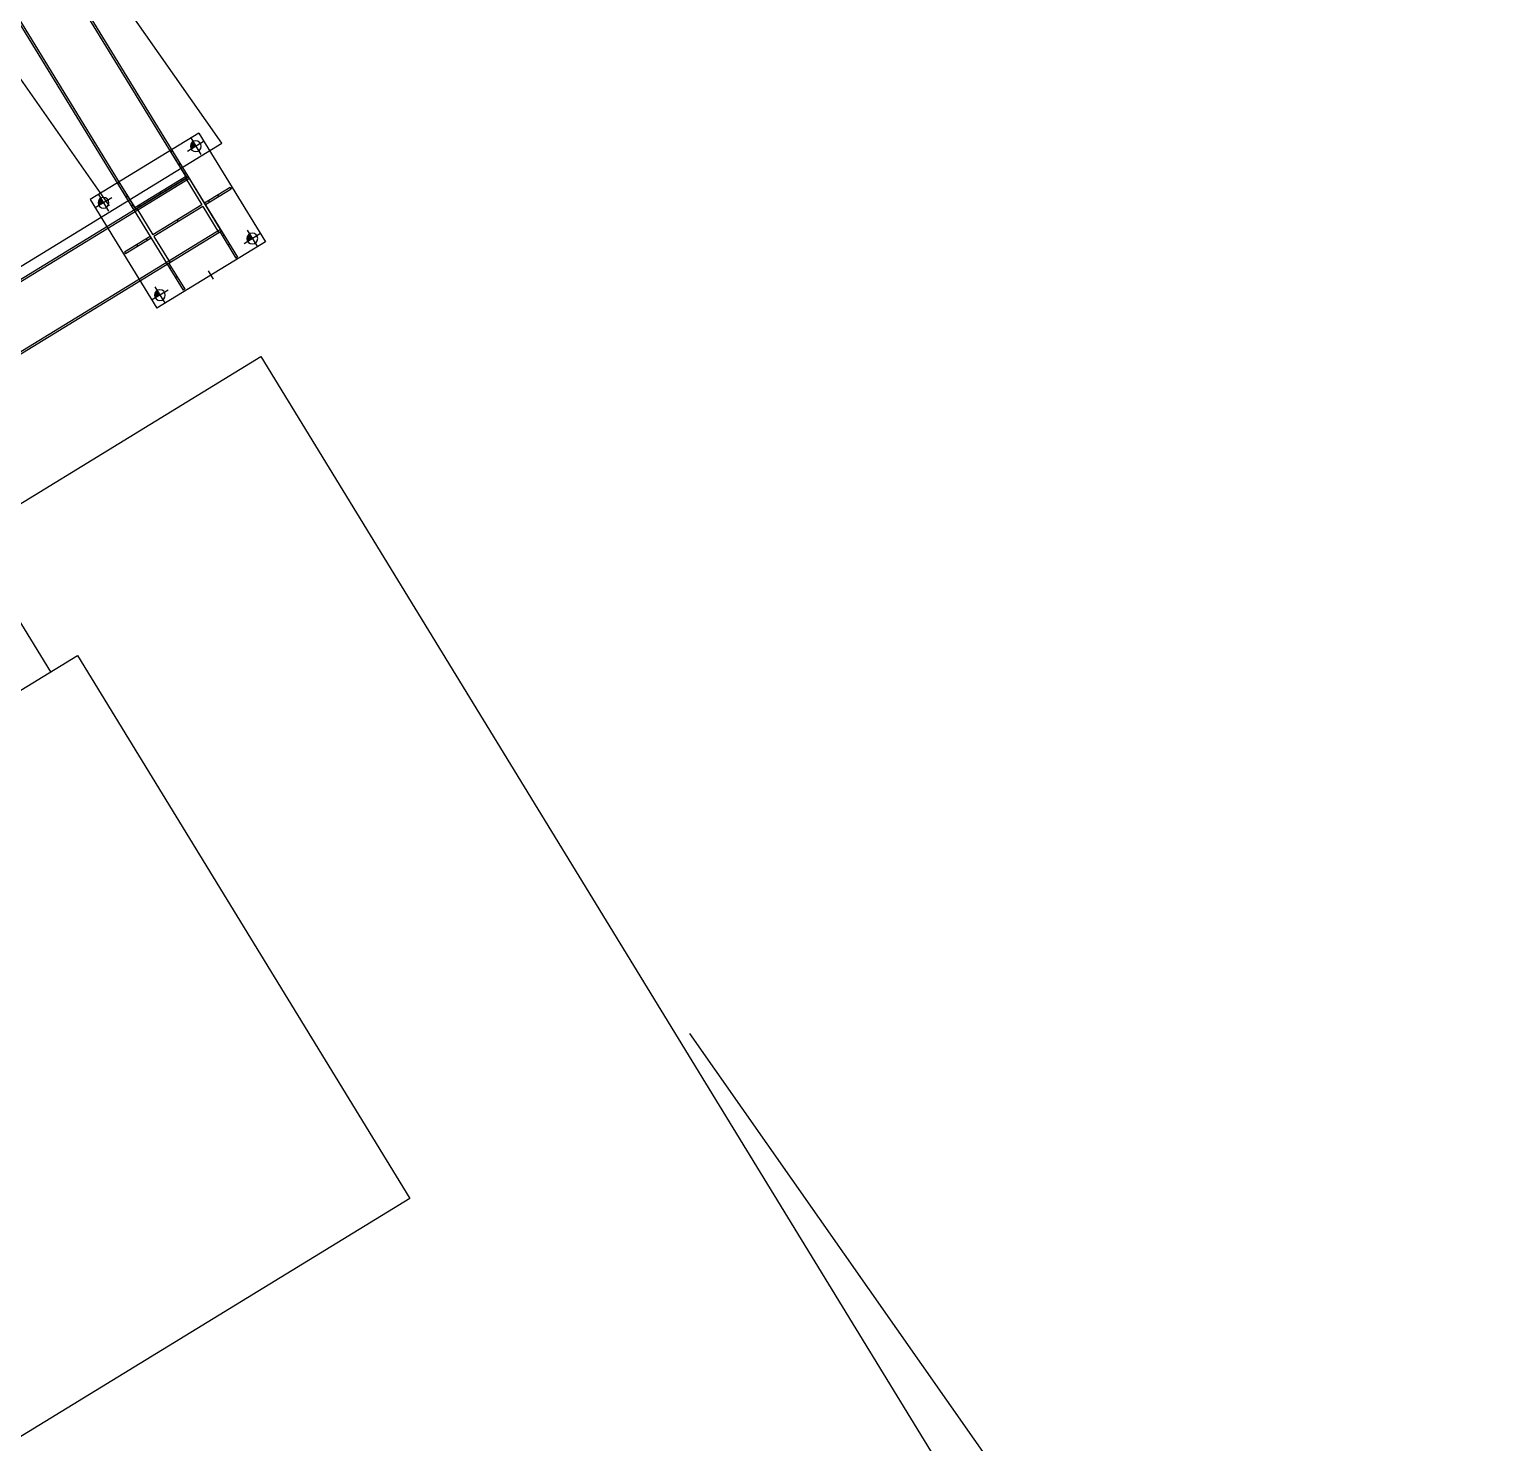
# Model space of a CAD drawing. Header units: millimetres. Extents: x 308437 to 311888, y 6841816 to 6843567.
# Drawn here: x 311665.606 to 311670.218, y 6842027.981 to 6842032.42 of the extents above; entities that cross this region are included whole.
import ezdxf

# ---------------------------------------------------------------- set-up
doc = ezdxf.new("R2010")
doc.units = ezdxf.units.MM
doc.linetypes.add('CENTER', pattern=[2, 1.25, -0.25, 0.25, -0.25])
doc.linetypes.add('DASHED', pattern=[19.05, 12.7, -6.35])
for name, color, linetype in [('C-ESTRUCTURA', 94, 'Continuous'), ('E-CIERROS', 40, 'Continuous'), ('E-CONDUCTOR', 40, 'Continuous'), ('E-EQUIPOS', 54, 'Continuous'), ('E-MALLA-TIERRA', 7, 'DASHED'), ('POI', 1, 'Continuous'), ('T-TOPOGRAFIA', 60, 'Continuous')]:
    doc.layers.add(name, color=color, linetype=linetype)
doc.linetypes.add('CERCO', pattern='A,5,["X",Standard,S=1.8,R=0,X=-1.8,Y=-0.9],5', length=10)

# ---------------------------------------------------------------- blocks, each defined once
blk = doc.blocks.new('M22')
for p, q in [((-30.5, 0), (30.5, 0)), ((0, -30.5), (0, 30.5))]:
    blk.add_line(p, q)
at = {"color": 4, "const_width": 17}
blk.add_lwpolyline([(0, 8.4, 0.414214), (-8.4, 0, 0.414214)], format="xyb", dxfattribs=at)
blk.add_circle((0, 0), 16.9)
at = {"flags": 1}
blk.add_attdef('TOLE', (18, -12.7), '', height=5.26, dxfattribs=at)
blk = doc.blocks.new('3D_INFOPOS')
blk.add_point((0, 0))
at = {"layer": 'T-TOPOGRAFIA', "flags": 1}
blk.add_attdef('POS_PEZ', (7.6, -4.3), '', height=5.26, dxfattribs=at)
blk = doc.blocks.new('A$C343F4AB5')
at = {"layer": 'C-ESTRUCTURA'}
for p, q in [((-3950, -250), (-3550, -250)), ((-3950, -650), (-3950, -250)), ((-3850, -645), (-3850, -255)), ((-3850, -255), (-3844, -255)), ((-3844, -350), (-3844, -255)), ((-3656, -255), (-3650, -255)), ((-3656, -350), (-3656, -255)), ((-3650, -645), (-3650, -255)), ((-3550, -650), (-3550, -250)), ((-3850, -335), (-3844, -335)), ((-3850, -350), (-3840, -350)), ((-3850, -350), (100, -350)), ((-3850, -350), (-3850, -550)), ((-3850, -356), (100, -356)), ((-3840, -447), (-3840, -350)), ((-3660, -447), (-3660, -350)), ((-3660, -350), (-3650, -350)), ((-3656, -335), (-3650, -335)), ((-3945, -447), (-3850, -447)), ((-3945, -453), (-3945, -447)), ((-3945, -453), (-3850, -453)), ((-3865, -453), (-3865, -447)), ((-3840, -447), (-3660, -447)), ((-3840, -550), (-3840, -453)), ((-3840, -453), (-3660, -453)), ((-3660, -550), (-3660, -453)), ((-3650, -447), (-3555, -447)), ((-3650, -453), (-3555, -453)), ((-3635, -453), (-3635, -447)), ((-3555, -453), (-3555, -447)), ((-3850, -544), (100, -544)), ((-3850, -550), (-3840, -550)), ((-3850, -550), (100, -550)), ((-3650, -550), (-3850, -550)), ((-3850, -550), (-3850, -4098)), ((-3844, -645), (-3844, -550)), ((-3844, -550), (-3844, -4098)), ((-3843, -550), (-3843, -556)), ((-3828.6, -550), (-3828.6, -556)), ((-3671.4, -550), (-3671.4, -556)), ((-3660, -550), (-3650, -550)), ((-3657, -550), (-3657, -556)), ((-3656, -645), (-3656, -550)), ((-3656, -550), (-3656, -4098)), ((-3650, -550), (-3650, -4395)), ((-3850, -565), (-3844, -565)), ((-3657, -556), (-3843, -556)), ((-3656, -565), (-3650, -565)), ((-3850, -645), (-3844, -645)), ((-3656, -645), (-3650, -645)), ((-3950, -650), (-3550, -650))]:
    blk.add_line(p, q, dxfattribs=at)
at = {"layer": 'C-ESTRUCTURA', "linetype": 'CENTER', "ltscale": 2}
for p, q in [((-3750, -235.2), (-3750, -264.8)), ((-3945, -450), (-3950, -450))]:
    blk.add_line(p, q, dxfattribs=at)
at = {"layer": 'C-ESTRUCTURA'}
for p in [(-3850, -356), (-3850, -356), (-3850, -356), (-3657, -556), (-3657, -556), (-3657, -556)]:
    blk.add_point(p, dxfattribs=at)
at = {"layer": 'C-ESTRUCTURA', "xscale": -1}
for name, p, rotation in [('M22', (-3920, -280), 270), ('M22', (-3580, -280), 270), ('3D_INFOPOS', (-3847, -301.4), 212.7042204869177), ('3D_INFOPOS', (-3653, -301.4), 212.7042204869177), ('3D_INFOPOS', (-3898.6, -450), 212.7042204869177), ('3D_INFOPOS', (-3750, -450), 212.7042204869177), ('3D_INFOPOS', (-3750, -450), 212.7042204869177), ('3D_INFOPOS', (-3601.4, -450), 212.7042204869177), ('3D_INFOPOS', (-3750, -553), 90), ('M22', (-3920, -620), 270), ('3D_INFOPOS', (-3847, -598.6), 212.7042204869177), ('3D_INFOPOS', (-3653, -598.6), 212.7042204869177), ('M22', (-3580, -620), 270)]:
    blk.add_blockref(name, p, dxfattribs=dict(at, rotation=rotation))
blk = doc.blocks.new('Parrón')
at = {"layer": 'E-CIERROS', "linetype": 'CERCO', "ltscale": 0.75}
blk.add_line((25.7524, 18.3613), (33.2524, 18.3613), dxfattribs=at)
blk.add_lwpolyline([(33.2524, 18.3613), (33.2524, 13.3613)], dxfattribs=at)
at = {"layer": 'E-CONDUCTOR'}
blk.add_lwpolyline([(32.1711, 18.4192), (32.1711, 17.8613)], dxfattribs=at)
at = {"layer": 'E-EQUIPOS', "linetype": 'Continuous'}
blk.add_lwpolyline([(32.2711, 17.8613), (32.2711, 15.8613), (30.4711, 15.8613), (30.4711, 17.8613)], close=True, dxfattribs=at)
at = {"layer": 'E-MALLA-TIERRA', "ltscale": 0.5}
blk.add_lwpolyline([(34.2833, 0), (31.6974, 41.3209)], dxfattribs=at)
at = {"layer": 'C-ESTRUCTURA', "linetype": 'Continuous', "xscale": 0.001, "yscale": 0.001, "zscale": 0.001, "rotation": 180}
blk.add_blockref('A$C343F4AB5', (29.5024, 18.4113), dxfattribs=at)

msp = doc.modelspace()

# ---------------------------------------------------------------- linework, layer by layer
at = {"layer": 'POI'}
msp.add_lwpolyline([(311657.7182, 6842031.1037), (311659.8012, 6842028.1335), (311666.2111, 6842032.063), (311664.1312, 6842035.0273), (311657.7182, 6842031.1037)], close=True, dxfattribs=at)

# ---------------------------------------------------------------- block references
at = {"rotation": 31.45904213535047}
msp.add_blockref('Parrón', (311647.5516, 6841998.3761), dxfattribs=at)

doc.saveas('drawing.dxf')
